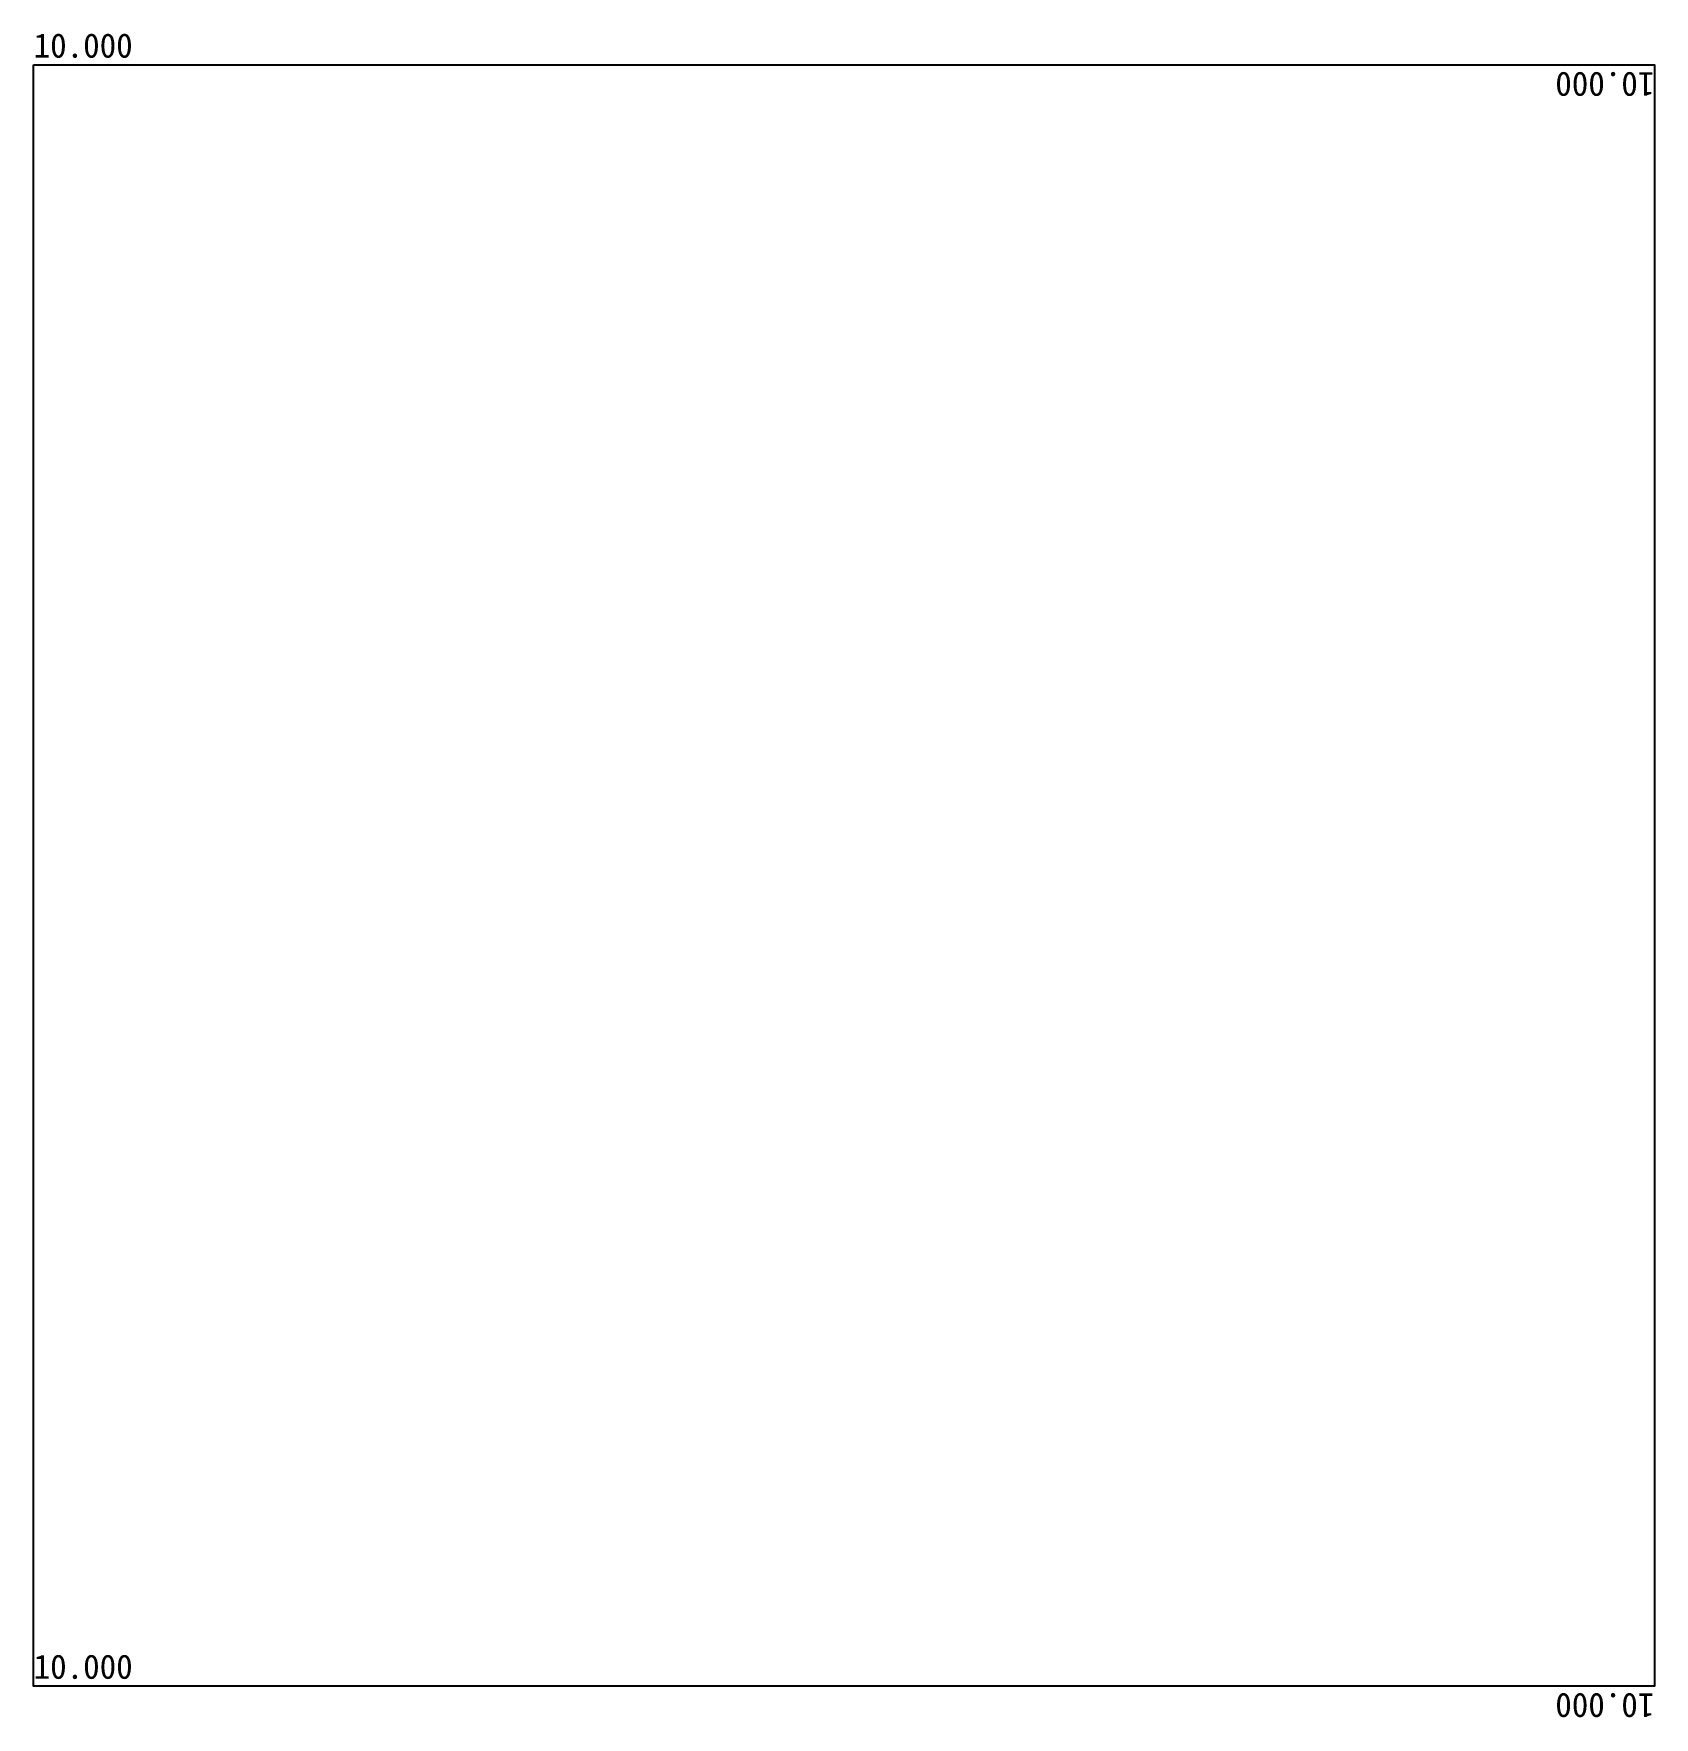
# Model space of a CAD drawing. Units: millimetres at full size, sheet at 1:100. Extents: x -9429 to 2816, y -9848 to 2869.
import ezdxf
from ezdxf.enums import TextEntityAlignment as Align

# ---------------------------------------------------------------- set-up
doc = ezdxf.new("R2010")
doc.units = ezdxf.units.MM
doc.header["$LTSCALE"] = 100
doc.layers.add('0-0', color=2, linetype='Continuous')
doc.styles.add('ＭＳ ゴシック', font='')
doc.styles.get('ＭＳ ゴシック').set_extended_font_data('MS Gothic')

msp = doc.modelspace()

# ---------------------------------------------------------------- linework, layer by layer
at = {"layer": '0-0', "color": 7}
msp.add_lwpolyline([(-9428.6, 2632.7), (2816.3, 2632.7), (2816.3, -9612.2), (-9428.6, -9612.2)], close=True, dxfattribs=at)

# ---------------------------------------------------------------- texts
at = {"layer": '0-0', "style": 'ＭＳ ゴシック'}
for p in [(-9428.6, 2632.7), (-9428.6, -9612.2)]:
    msp.add_text('10.000', height=183.3, dxfattribs=at).set_placement(p, align=Align.BOTTOM_LEFT)
for p in [(2816.3, 2632.7), (2816.3, -9612.2)]:
    msp.add_text('10.000', height=183.3, rotation=180, dxfattribs=at).set_placement(p, align=Align.BOTTOM_LEFT)

doc.saveas('drawing.dxf')
